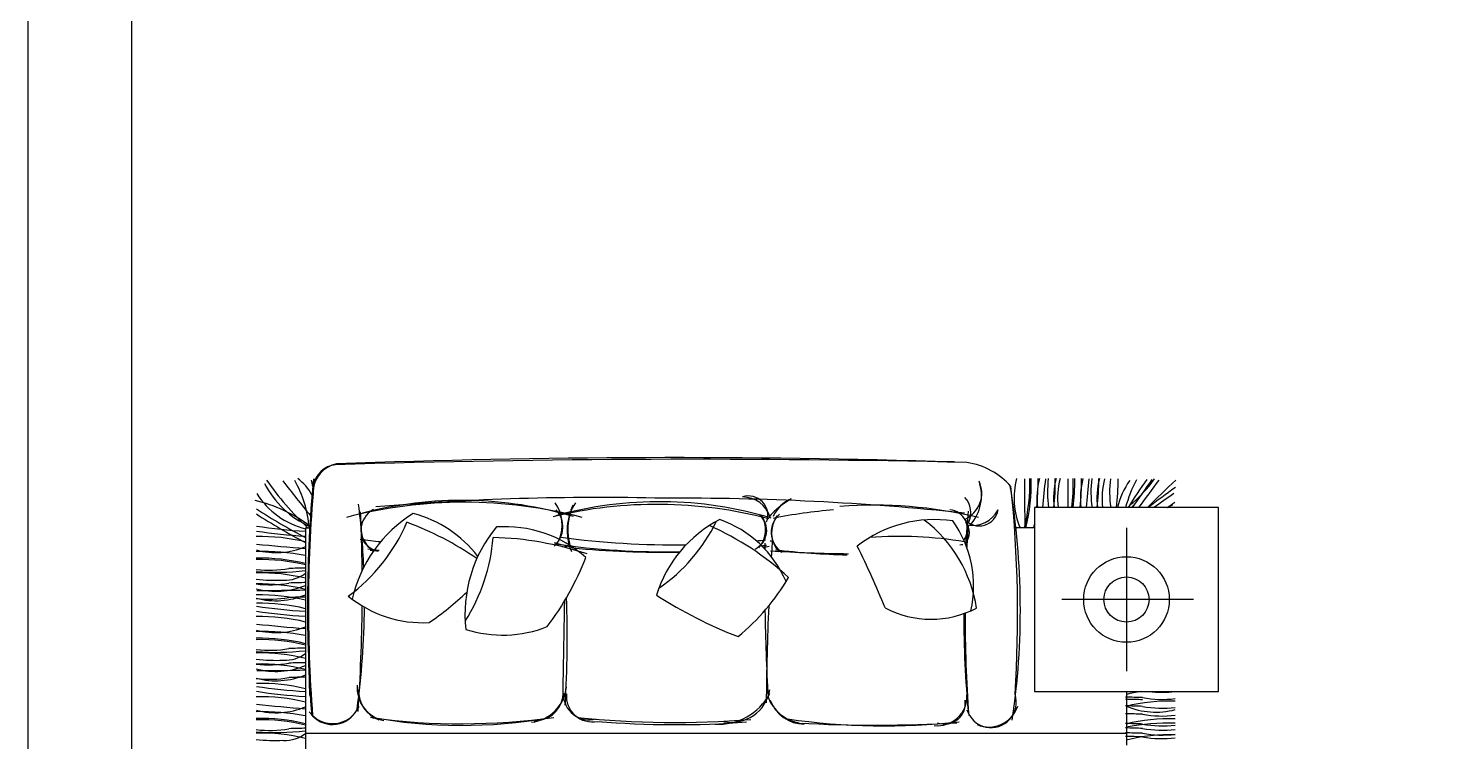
# Model space of a CAD drawing. Header units: inches. Extents: x 5.4 to 47.9, y 11.7 to 36.5.
# Drawn here: x 5.411 to 10.028, y 20.873 to 23.2 of the extents above; entities that cross this region are included whole.
import ezdxf

# ---------------------------------------------------------------- set-up
doc = ezdxf.new("R2010")
doc.units = ezdxf.units.IN
doc.header["$MEASUREMENT"] = 0
for name, color, linetype in [('02', 2, 'Continuous'), ('4', 4, 'Continuous'), ('kadrbm', 4, 'Continuous')]:
    doc.layers.add(name, color=color, linetype=linetype)

# ---------------------------------------------------------------- blocks, each defined once
blk = doc.blocks.new('kadrbm')
at = {"layer": 'kadrbm', "color": 4}
blk.add_lwpolyline([(0, 0), (0, 24.7972), (21, 24.7972), (21, 0), (0, 0)], close=True, dxfattribs=at)
blk.add_lwpolyline([(20.6631, 0.3257), (20.6631, 24.4603), (0.3369, 24.4603), (0.3369, 0.3257), (20.6631, 0.3257)], dxfattribs=at)

msp = doc.modelspace()

# ---------------------------------------------------------------- linework, layer by layer
at = {"layer": '02'}
for p, q in [((9.2933, 21.6365, -0.3429), (8.6933, 21.6365, -0.3429)), ((8.6933, 21.6365, -0.3429), (8.6933, 21.0365, -0.3429)), ((9.2933, 21.0365, -0.3429), (9.2933, 21.6365, -0.3429)), ((6.3152, 21.5706, -0.3429), (6.332, 21.5709, -0.3429)), ((6.3152, 21.5706, -0.3429), (6.3152, 20.4021, -0.3429)), ((8.6933, 21.5706, -0.3429), (8.6296, 21.5706, -0.3429)), ((6.4816, 21.4166, -0.3429), (6.4816, 21.4166, -0.3429)), ((6.4831, 21.4017, -0.3429), (6.4831, 21.4017, -0.3429)), ((6.2145, 21.3316, -0.3429), (6.2145, 21.3316, -0.3429)), ((6.2296, 21.3303, -0.3429), (6.2296, 21.3303, -0.3429)), ((6.8115, 21.2634, -0.3429), (6.8115, 21.2634, -0.3429)), ((6.2145, 21.0704, -0.3429), (6.2145, 21.0704, -0.3429)), ((6.2296, 21.0691, -0.3429), (6.2296, 21.0691, -0.3429)), ((8.6933, 21.0365, -0.3429), (9.2933, 21.0365, -0.3429)), ((8.9933, 21.0365, -0.3429), (8.9933, 20.8614, -0.3429)), ((6.4661, 20.967, -0.3429), (6.4661, 20.967, -0.3429)), ((6.5224, 20.9711, -0.3429), (6.5224, 20.9711, -0.3429))]:
    msp.add_line(p, q, dxfattribs=at)
msp.add_circle((8.9933, 21.3365, -0.3429), 0.1396, dxfattribs=at)
for centre, radius, start, end in [((7.5782, -16.4146, -0.3429), 38.2085, 88.65818, 91.7483), ((7.5155, -7.9022, -0.3429), 29.7015, 88.23098, 92.12087), ((6.4358, 21.6848, -0.3429), 0.0962, 101.6673, 176.0091), ((6.4231, 21.6917, -0.3429), 0.0851, 97.2008, 167.1299), ((8.4502, 21.5907, -0.3429), 0.1953, 33.9977, 33.9977), ((8.4533, 21.591, -0.3429), 0.1953, 33.9977, 33.9977), ((8.4369, 21.5471, -0.3429), 0.239, 41.2896, 81.3451), ((10.8737, 21.3115, -0.3429), 4.5521, 174.7236, 184.4659), ((10.8767, 21.3118, -0.3429), 4.5521, 174.7236, 184.4659), ((8.4281, 21.6834, -0.3429), 0.093, 293.2753, 25.1285), ((8.3732, 21.6757, -0.3429), 0.147, 318.8652, 18.7527), ((6.1628, 21.3033, -0.3429), 2.4843, 351.6486, 9.3659), ((4.6003, 21.2872, -0.3429), 4.0378, 356.3119, 5.9373), ((6.8249, 20.3794, -0.3429), 1.2804, 73.4617, 104.6255), ((7.2729, 12.9406, -0.3429), 8.7288, 88.61602, 94.78768), ((7.4694, 20.388, -0.3429), 1.2677, 73.2513, 105.4529), ((7.5398, 12.8054, -0.3429), 8.8616, 84.00988, 90.36248), ((7.7604, 21.6114, -0.3429), 0.0629, 339.8881, 108.2253), ((7.7402, 21.5753, -0.3429), 0.0958, 17.6486, 89.6737), ((8.0496, 21.4087, -0.3429), 0.2971, 120.3511, 138.6761), ((7.9463, 21.5583, -0.3429), 0.1166, 113.684, 155.0689), ((8.4115, 21.6192, -0.3429), 0.0742, 335.5539, 42.2797), ((6.8328, 20.1437, -0.3429), 1.5102, 75.2542, 104.7458), ((6.8978, 21.2422, -0.3429), 0.4405, 121.6406, 167.5141), ((3.9288, 21.3328, -0.3429), 2.5788, 2.4295, 7.0164), ((0.7202, 21.3708, -0.3429), 5.7802, 0.60265, 2.49266), ((6.5702, 21.5642, -0.3429), 0.0736, 117.0766, 244.8258), ((6.5659, 21.2373, -0.3429), 0.3931, 37.6385, 75.1335), ((7.4612, 20.2058, -0.3429), 1.441, 75.3201, 103.5754), ((7.071, 21.5733, -0.3429), 0.0836, 311.9141, 42.0433), ((7.0296, 21.5794, -0.3429), 0.123, 337.5251, 35.8251), ((7.3382, 21.5607, -0.3429), 0.1696, 147.2975, 203.5527), ((7.3774, 21.564, -0.3429), 0.2064, 157.1571, 195.9521), ((7.7521, 21.5617, -0.3429), 0.0675, 296.0752, 47.3767), ((7.7264, 21.5648, -0.3429), 0.09, 318.1559, 31.9066), ((7.9127, 21.5557, -0.3429), 0.0781, 130.5928, 236.3698), ((7.9321, 21.555, -0.3429), 0.0964, 145.424, 220.754), ((8.168, 19.9833, -0.3429), 1.6506, 94.5183, 101.428), ((8.1684, 20.1759, -0.3429), 1.4685, 76.5301, 94.2833), ((8.4113, 21.5665, -0.3429), 0.0632, 324.6382, 84.4906), ((8.5126, 21.6395, -0.3429), 0.0629, 222.3711, 350.7084), ((12.1347, 21.3005, -0.3429), 3.6725, 174.9347, 176.6337), ((8.4899, 21.6741, -0.3429), 0.0958, 260.1316, 332.1567), ((7.2827, 21.2885, -0.3429), 0.4473, 140.4564, 186.3298), ((6.9652, 21.1751, -0.3429), 0.3991, 48.4885, 93.9492), ((7.8548, 21.2295, -0.3429), 0.4129, 117.0571, 162.9874), ((7.5443, 21.2498, -0.3429), 0.3684, 23.2301, 70.5499), ((8.3682, 21.1844, -0.3429), 0.4129, 81.8418, 127.7963), ((8.061, 21.2399, -0.3429), 0.4484, 8.8265, 52.5525), ((8.1262, 21.3801, -0.3429), 0.3684, 347.4168, 35.3346), ((8.4255, 21.5559, -0.3429), 0.0556, 318.8678, 37.7501), ((12.9305, 21.2846, -0.3429), 4.4636, 176.2108, 177.1531), ((6.8222, 24.0459, -0.3429), 2.5342, 262.5528, 264.068), ((6.5562, 21.5541, -0.3429), 0.0583, 189.6906, 253.2288), ((6.9208, 20.6603, -0.3429), 0.8853, 72.5362, 76.476), ((7.4881, 23.9853, -0.3429), 2.4932, 261.7139, 271.113), ((7.5178, 24.2783, -0.3429), 2.7634, 262.2935, 270.8051), ((3.3065, 21.2135, -0.3429), 3.8625, 4.6337, 4.6345), ((7.5178, 24.2783, -0.3429), 2.7634, 275.568, 276.1795), ((15.1646, 21.4181, -0.3429), 7.3515, 179.20178, 179.35246), ((8.2236, 25.4993, -0.3429), 3.9905, 264.3577, 264.486), ((16.3608, 20.9461, -0.3429), 8.5427, 176.0747, 176.44009), ((6.8109, 23.888, -0.3429), 2.4042, 263.0149, 263.8891), ((6.7951, 24.9555, -0.3429), 3.4686, 265.544, 266.0035), ((6.3559, 21.8132, -0.3429), 0.9374, 322.9155, 338.7874), ((6.8109, 23.888, -0.3429), 2.4042, 278.1952, 278.8937), ((7.4817, 24.6107, -0.3429), 3.1199, 264.5707, 270.9875), ((7.4881, 23.9853, -0.3429), 2.4932, 277.2555, 277.6363), ((7.4817, 24.6107, -0.3429), 3.1199, 275.9894, 276.3687), ((8.1437, 26.3859, -0.3429), 4.9003, 266.3519, 269.3257), ((8.151, 24.0695, -0.3429), 2.5884, 263.2748, 268.4724), ((5.3123, 20.1207, -0.3429), 3.1286, 22.3322, 26.3774), ((8.2236, 25.4993, -0.3429), 3.9905, 273.2512, 273.3857), ((7.2672, 21.7734, -0.3429), 0.7225, 309.4337, 329.6932), ((6.6992, 21.6484, -0.3429), 0.3877, 230.8995, 272.7969), ((6.2005, 22.0256, -0.3429), 0.9232, 304.0997, 313.9538), ((3.3065, 21.2135, -0.3429), 3.8625, 356.7127, 1.9202), ((8.2887, 22.6553, -0.3429), 1.5459, 237.5824, 248.6629), ((3.9288, 21.3328, -0.3429), 2.5788, 352.116, 359.5256), ((0.7202, 21.3708, -0.3429), 5.7802, 356.0408, 359.45449), ((44048.4849, -764.0273, -0.3429), 44048.3272, 178.97839299, 178.97880576), ((15.1646, 21.4181, -0.3429), 7.3515, 180.91134, 183.12071), ((16.3608, 20.9461, -0.3429), 8.5427, 177.52188, 179.64311), ((8.3559, 21.5896, -0.3429), 0.3176, 241.8773, 297.8058), ((12.1347, 21.3005, -0.3429), 3.6725, 180.1585, 185.2578), ((12.9305, 21.2846, -0.3429), 4.4636, 179.9048, 184.1973), ((6.9587, 21.6139, -0.3429), 0.3936, 252.1562, 291.6127), ((12.9429, 21.2255, -0.3429), 6.6176, 181.10948, 181.74718), ((12.946, 21.2258, -0.3429), 6.6176, 181.10948, 181.74718), ((6.5916, 21.0481, -0.3429), 0.1082, 175.0253, 259.0244), ((6.5886, 21.0381, -0.3429), 0.1002, 177.5015, 250.1772), ((7.037, 21.0655, -0.3429), 0.1303, 276.6341, 353.4133), ((7.0613, 21.0354, -0.3429), 0.0951, 270.1593, 346.6035), ((7.2399, 21.0276, -0.3429), 0.0835, 178.1772, 286.5563), ((7.2503, 21.0216, -0.3429), 0.0842, 174.8908, 281.571), ((7.6606, 21.1228, -0.3429), 0.1934, 266.8321, 331.1725), ((7.7035, 21.0639, -0.3429), 0.1284, 259.1242, 350.3277), ((7.9503, 21.0667, -0.3429), 0.1353, 201.1294, 259.2674), ((7.9428, 21.0495, -0.3429), 0.1194, 199.991, 269.7438), ((8.3768, 21.0209, -0.3429), 0.096, 263.4037, 2.3421), ((8.5516, 21.001, -0.3429), 0.0825, 197.1572, 18.6588), ((6.4036, 21.0258, -0.3429), 0.0942, 216.0984, 336.3187), ((6.4037, 21.0164, -0.3429), 0.0879, 222.005, 334.8127), ((8.401, 20.9968, -0.3429), 0.0665, 248.9885, 9.7383), ((8.5445, 21.0202, -0.3429), 0.0996, 247.3277, 341.2934), ((6.8253, 22.5729, -0.3429), 1.647, 259.5833, 279.9457), ((6.8229, 23.1302, -0.3429), 2.199, 262.449, 277.9131), ((7.5218, 24.002, -0.3429), 3.0667, 264.024, 274.5937), ((7.5243, 23.9863, -0.3429), 3.058, 265.178, 274.3128), ((8.2033, 23.1532, -0.3429), 2.2287, 261.8403, 276.2922), ((8.1744, 25.3224, -0.3429), 4.3958, 266.7482, 273.462)]:
    msp.add_arc(centre, radius, start, end, dxfattribs=at)
at = {"layer": '4'}
for p, q in [((8.9933, 21.5706, -0.3429), (8.9933, 21.1024, -0.3429)), ((9.2121, 21.3365, -0.3429), (8.7825, 21.3365, -0.3429)), ((8.9933, 20.8997, -0.3429), (6.3152, 20.8997, -0.3429))]:
    msp.add_line(p, q, dxfattribs=at)
msp.add_circle((8.9933, 21.3365, -0.3429), 0.0737, dxfattribs=at)
for centre, radius, start, end in [((6.4553, 21.8561, -0.3429), 0.3081, 207.3033, 245.8421), ((7.0647, 22.3475, -0.3429), 1.0748, 215.3153, 226.284), ((10.1547, 24.7312, -0.3429), 4.9357, 217.5441, 219.2289), ((5.9631, 21.5434, -0.3429), 0.3652, 4.2757, 29.865), ((6.1985, 21.6051, -0.3429), 0.1556, 27.7106, 54.0943), ((5.9064, 21.6253, -0.3429), 0.4395, 10.4551, 13.2785), ((8.8765, 21.667, -0.3429), 0.2498, 165.1387, 202.6902), ((8.0688, 21.7166, -0.3429), 0.6094, 346.1427, 1.3669), ((13.8772, 21.6941, -0.3429), 5.2167, 179.6066, 181.372), ((8.0734, 21.7166, -0.3429), 0.6094, 346.1427, 1.3669), ((7.8957, 21.7175, -0.3429), 0.8091, 354.2553, 0.9805), ((8.951, 21.6669, -0.3429), 0.2498, 165.1387, 186.9928), ((15.8053, 21.0115, -0.3429), 7.113, 174.19829, 174.95916), ((9.0974, 21.6876, -0.3429), 0.3617, 173.1171, 188.1214), ((9.005, 21.6667, -0.3429), 0.2498, 165.1387, 186.9402), ((8.1517, 21.7164, -0.3429), 0.6094, 352.4708, 1.3669), ((9.0182, 21.667, -0.3429), 0.2498, 165.1387, 187.0194), ((14.0188, 21.6941, -0.3429), 5.2167, 179.6066, 180.632), ((8.2105, 21.7166, -0.3429), 0.6094, 352.446, 1.3669), ((8.2151, 21.7166, -0.3429), 0.6094, 352.4471, 1.3669), ((8.0373, 21.7175, -0.3429), 0.8091, 354.2553, 0.9805), ((9.0927, 21.6669, -0.3429), 0.2498, 165.1387, 186.9928), ((15.947, 21.0115, -0.3429), 7.113, 174.19829, 174.95916), ((9.239, 21.6876, -0.3429), 0.3617, 173.1171, 188.1214), ((9.1467, 21.6667, -0.3429), 0.2498, 165.1387, 186.9402), ((8.2934, 21.7164, -0.3429), 0.6094, 352.4708, 1.3669), ((9.1634, 21.6666, -0.3429), 0.2498, 165.1387, 186.9298), ((9.2999, 21.6874, -0.3429), 0.3617, 173.1171, 188.0954), ((8.3565, 21.7162, -0.3429), 0.6094, 352.4868, 1.3669), ((9.207, 21.5791, -0.3429), 0.2498, 144.3967, 166.7173), ((9.3419, 21.5502, -0.3429), 0.3617, 150.7853, 166.2007), ((10.3279, 20.8193, -0.3429), 1.5602, 144.3743, 148.4116), ((8.748, 21.9701, -0.3429), 0.4139, 308.0351, 324.5231), ((-3.8394, 30.7225, -0.3429), 15.7397, 324.74147, 325.14834), ((-9.4116, 35.3581, -0.3429), 22.9893, 323.35407, 323.63245), ((12.1577, 18.5331, -0.3429), 4.3837, 133.2453, 134.9319), ((22.714, 3.1387, -0.3429), 22.9893, 126.14893, 126.42568), ((6.0446, 21.1977, -0.3429), 0.4738, 53.068, 77.0477), ((6.3786, 21.8224, -0.3429), 0.263, 212.2712, 256.0065), ((18.1078, 8.7414, -0.3429), 15.7397, 124.69874, 124.98788), ((7.1362, 23.117, -0.3429), 1.7934, 236.8219, 242.7331), ((7.1366, 23.1332, -0.3429), 1.7934, 236.8219, 242.7331), ((9.1331, 21.5034, -0.3429), 0.1817, 128.7801, 132.8988), ((5.9428, 28.3531, -0.3429), 7.4326, 295.35553, 295.51291), ((8.2457, 22.9243, -0.3429), 1.5602, 304.3668, 305.4728), ((6.4163, 23.2981, -0.3429), 1.7418, 261.3771, 266.6356), ((6.0994, 21.8264, -0.3429), 0.5963, 306.5759, 336.4793), ((6.2846, 20.6122, -0.3429), 1.041, 55.5183, 69.6809), ((7.1525, 21.8351, -0.3429), 0.5589, 304.3487, 334.0995), ((7.2347, 20.6869, -0.3429), 0.9757, 47.7232, 65.9185), ((7.8957, 21.7175, -0.3429), 0.8091, 349.5961, 350.3113), ((6.1689, 20.9326, -0.3429), 0.6094, 76.1427, 91.3669), ((6.4159, 23.2819, -0.3429), 1.7418, 261.3771, 266.6356), ((6.8743, 28.594, -0.3429), 7.113, 264.19829, 265.48538), ((6.324, 21.5886, -0.3429), 0.6054, 327.7481, 355.2951), ((6.8996, 20.4823, -0.3429), 1.057, 71.5599, 88.4966), ((8.2509, 20.222, -0.3429), 1.3204, 80.6681, 94.0909), ((6.1683, 20.6843, -0.3429), 0.8091, 79.5961, 90.9805), ((6.1692, 20.8621, -0.3429), 0.6094, 76.1427, 91.3669), ((6.2189, 21.7396, -0.3429), 0.2498, 255.1387, 292.6902), ((6.2191, 22.2484, -0.3429), 0.8231, 265.4936, 276.6298), ((6.1979, 21.7939, -0.3429), 0.3617, 263.1171, 280.0651), ((6.1692, 20.8575, -0.3429), 0.6094, 76.1427, 91.3669), ((6.3886, 17.405, -0.3429), 4.0348, 91.0225, 91.8109), ((6.1687, 20.778, -0.3429), 0.6094, 76.1427, 91.3669), ((6.2184, 21.613, -0.3429), 0.2498, 255.1387, 292.6902), ((6.2177, 21.9631, -0.3429), 0.5638, 263.5587, 272.5565), ((6.1977, 21.7464, -0.3429), 0.3617, 263.1171, 280.0651), ((6.169, 20.814, -0.3429), 0.6094, 76.1427, 91.3669), ((6.2489, 21.5086, -0.3429), 0.109, 266.8256, 308.3436), ((6.3884, 17.3575, -0.3429), 4.0348, 91.0225, 91.8109), ((6.1691, 20.7422, -0.3429), 0.6094, 76.1427, 91.3669), ((6.2188, 21.5824, -0.3429), 0.2498, 255.1387, 292.6902), ((6.198, 21.6992, -0.3429), 0.3617, 263.1171, 280.0651), ((6.1918, 26.583, -0.3429), 5.2167, 269.6066, 271.372), ((6.3888, 17.3103, -0.3429), 4.0348, 91.0225, 91.8109), ((6.1694, 20.7149, -0.3429), 0.6094, 76.1427, 91.3669), ((6.4159, 23.0207, -0.3429), 1.7418, 261.3771, 266.6356), ((6.4163, 23.0369, -0.3429), 1.7418, 261.3771, 266.6356), ((6.1689, 20.6714, -0.3429), 0.6094, 76.1427, 91.3669), ((6.2189, 21.4784, -0.3429), 0.2498, 255.1387, 292.6902), ((6.8743, 28.3328, -0.3429), 7.113, 264.19829, 265.48538), ((6.1683, 20.4231, -0.3429), 0.8091, 79.5961, 90.9805), ((6.1692, 20.6008, -0.3429), 0.6094, 76.1427, 91.3669), ((6.1692, 20.5963, -0.3429), 0.6094, 76.1427, 91.3669), ((6.2191, 21.9872, -0.3429), 0.8231, 265.4936, 276.6298), ((6.1979, 21.5327, -0.3429), 0.3617, 263.1171, 280.0651), ((6.169, 20.5528, -0.3429), 0.6094, 76.1427, 91.3669), ((6.2489, 21.2474, -0.3429), 0.109, 266.8256, 308.3436), ((6.3886, 17.1438, -0.3429), 4.0348, 91.0225, 91.8109), ((6.1687, 20.5168, -0.3429), 0.6094, 76.1427, 91.3669), ((6.2184, 21.3518, -0.3429), 0.2498, 255.1387, 292.6902), ((6.2177, 21.7019, -0.3429), 0.5638, 263.5587, 272.5565), ((6.1977, 21.4851, -0.3429), 0.3617, 263.1171, 280.0651), ((6.1918, 26.3218, -0.3429), 5.2167, 269.6066, 271.372), ((6.3884, 17.0963, -0.3429), 4.0348, 91.0225, 91.8109), ((6.2188, 21.3212, -0.3429), 0.2498, 255.1387, 292.6902), ((6.198, 21.4379, -0.3429), 0.3617, 263.1171, 280.0651), ((6.1694, 20.4537, -0.3429), 0.6094, 76.1427, 91.3669), ((6.3888, 17.0491, -0.3429), 4.0348, 91.0225, 91.8109), ((6.1689, 20.4099, -0.3429), 0.6094, 76.1427, 91.3669), ((6.4159, 22.7592, -0.3429), 1.7418, 261.3771, 266.6356), ((6.4163, 22.7754, -0.3429), 1.7418, 261.3771, 266.6356), ((8.9077, 16.984, -0.3429), 4.0348, 88.0362, 88.8246), ((8.9077, 16.977, -0.3429), 4.0348, 88.0362, 88.8246), ((9.1364, 20.4347, -0.3429), 0.6094, 99.0104, 103.7044), ((9.1101, 21.3723, -0.3429), 0.3617, 259.782, 276.73), ((9.1101, 21.3956, -0.3429), 0.3617, 263.0767, 276.73), ((6.1683, 20.1616, -0.3429), 0.8091, 79.5961, 90.9805), ((6.2189, 21.2169, -0.3429), 0.2498, 255.1387, 292.6902), ((6.8743, 28.0712, -0.3429), 7.113, 264.19829, 265.48538), ((8.9077, 16.9556, -0.3429), 4.0348, 88.0362, 88.8246), ((8.9077, 16.9299, -0.3429), 4.0348, 88.0362, 88.8246), ((9.1364, 20.3959, -0.3429), 0.6094, 88.4802, 103.7044), ((9.089, 21.219, -0.3429), 0.2498, 247.1569, 284.7084), ((9.1101, 21.3439, -0.3429), 0.3617, 259.782, 276.73), ((6.1692, 20.3393, -0.3429), 0.6094, 76.1427, 91.3669), ((6.1692, 20.3348, -0.3429), 0.6094, 76.1427, 91.3669), ((6.3886, 16.8823, -0.3429), 4.0348, 91.0225, 91.8109), ((8.9077, 16.8979, -0.3429), 4.0348, 88.0362, 88.8246), ((8.9077, 16.8836, -0.3429), 4.0348, 88.0362, 88.8246), ((9.1364, 20.3383, -0.3429), 0.6094, 88.4802, 103.7044), ((9.1365, 20.1239, -0.3429), 0.8091, 88.8666, 100.251), ((9.1101, 21.3182, -0.3429), 0.3617, 259.782, 276.73), ((9.1101, 21.2863, -0.3429), 0.3617, 259.782, 276.73), ((6.2191, 21.7257, -0.3429), 0.8231, 265.4936, 276.6298), ((6.2177, 21.4404, -0.3429), 0.5638, 263.5587, 272.5565), ((6.1979, 21.2712, -0.3429), 0.3617, 263.1171, 280.0651), ((6.169, 20.2913, -0.3429), 0.6094, 76.1427, 91.3669), ((6.2489, 20.9859, -0.3429), 0.109, 266.8256, 308.3436), ((8.9077, 16.8676, -0.3429), 4.0348, 88.0362, 88.8246), ((8.9077, 16.8559, -0.3429), 4.0348, 88.0362, 88.8246), ((9.1364, 20.2859, -0.3429), 0.6094, 88.4802, 103.7044), ((9.1101, 21.272, -0.3429), 0.3617, 259.782, 276.73), ((9.1101, 21.256, -0.3429), 0.3617, 259.782, 276.73), ((9.1101, 21.2443, -0.3429), 0.3617, 259.782, 276.73)]:
    msp.add_arc(centre, radius, start, end, dxfattribs=at)

# ---------------------------------------------------------------- block references
at = {"layer": 'kadrbm'}
msp.add_blockref('kadrbm', (5.4109, 11.6597), dxfattribs=at)

doc.saveas('drawing.dxf')
